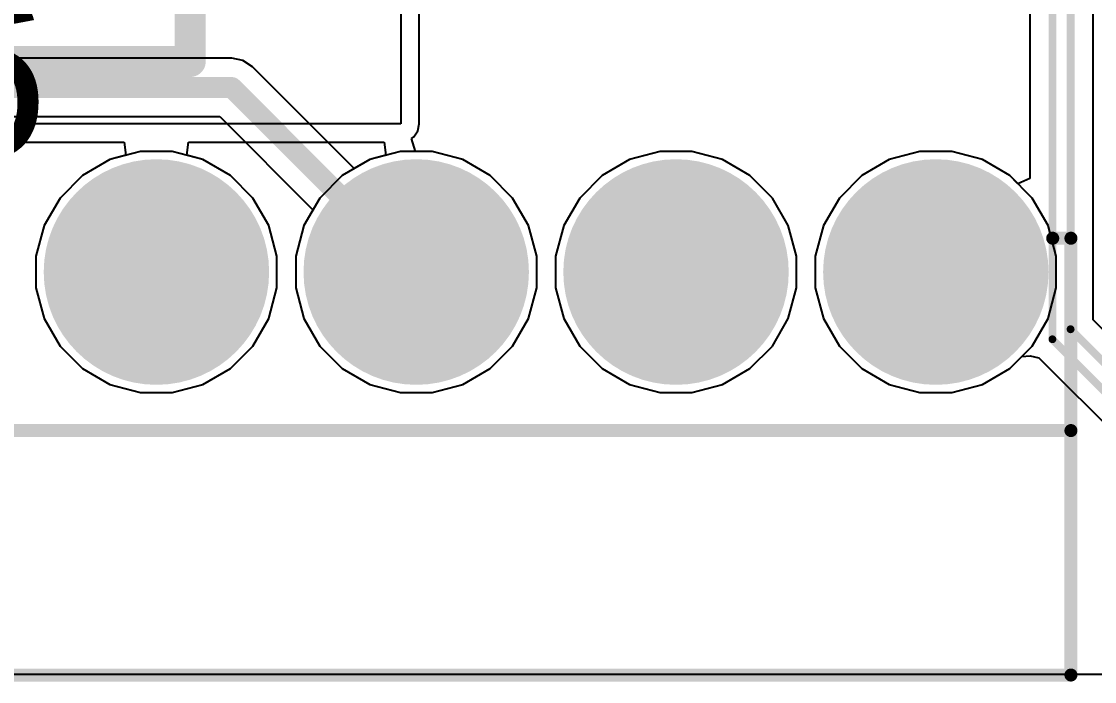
# Model space of a CAD drawing. Header units: millimetres. Extents: x -1.7 to 76.1, y -1.1 to 50.5.
# Drawn here: x 36.02 to 46.51, y -1.08 to 5.37 of the extents above; entities that cross this region are included whole.
import ezdxf

# ---------------------------------------------------------------- set-up
doc = ezdxf.new("R2010")
doc.units = ezdxf.units.MM
for name, color, linetype in [('BottomLayer', 5, 'Continuous'), ('BottomSolder', 6, 'Continuous'), ('MultiLayer', 9, 'Continuous'), ('PadHoleLayer', 156, 'Continuous'), ('TopLayer', 1, 'Continuous'), ('TopOverlay', 2, 'Continuous'), ('TopSolder', 216, 'Continuous')]:
    doc.layers.add(name, color=color, linetype=linetype)
doc.styles.add('Arial', font='', dxfattribs={"height": 0.2})
doc.styles.get('Arial').set_extended_font_data('Arial')

# ---------------------------------------------------------------- blocks, each defined once
blk = doc.blocks.new('HDR_1_8_M____R_____A_____113')
at = {"layer": 'BottomLayer'}
h = blk.add_hatch(color=5, dxfattribs=at)
edge = h.paths.add_edge_path()
edge.add_arc((1.27, 0), 1, 0, 360)
h = blk.add_hatch(color=5, dxfattribs=at)
edge = h.paths.add_edge_path()
edge.add_arc((3.81, 0), 1, 0, 360)
h = blk.add_hatch(color=5, dxfattribs=at)
edge = h.paths.add_edge_path()
edge.add_arc((6.35, 0), 1, 0, 360)
h = blk.add_hatch(color=5, dxfattribs=at)
edge = h.paths.add_edge_path()
edge.add_arc((8.89, 0), 1, 0, 360)
at = {"layer": 'BottomSolder'}
h = blk.add_hatch(color=6, dxfattribs=at)
edge = h.paths.add_edge_path()
edge.add_arc((1.27, 0), 1.102, 0, 360)
h = blk.add_hatch(color=6, dxfattribs=at)
edge = h.paths.add_edge_path()
edge.add_arc((3.81, 0), 1.102, 0, 360)
h = blk.add_hatch(color=6, dxfattribs=at)
edge = h.paths.add_edge_path()
edge.add_arc((6.35, 0), 1.102, 0, 360)
h = blk.add_hatch(color=6, dxfattribs=at)
edge = h.paths.add_edge_path()
edge.add_arc((8.89, 0), 1.102, 0, 360)
at = {"layer": 'MultiLayer'}
h = blk.add_hatch(color=9, dxfattribs=at)
edge = h.paths.add_edge_path()
edge.add_arc((1.27, 0), 1, 0, 360)
h = blk.add_hatch(color=9, dxfattribs=at)
edge = h.paths.add_edge_path()
edge.add_arc((3.81, 0), 1, 0, 360)
h = blk.add_hatch(color=9, dxfattribs=at)
edge = h.paths.add_edge_path()
edge.add_arc((6.35, 0), 1, 0, 360)
h = blk.add_hatch(color=9, dxfattribs=at)
edge = h.paths.add_edge_path()
edge.add_arc((8.89, 0), 1, 0, 360)
at = {"layer": 'PadHoleLayer'}
h = blk.add_hatch(color=156, dxfattribs=at)
edge = h.paths.add_edge_path()
edge.add_arc((1.27, 0), 0.5, 0, 360)
h = blk.add_hatch(color=156, dxfattribs=at)
edge = h.paths.add_edge_path()
edge.add_arc((3.81, 0), 0.5, 0, 360)
h = blk.add_hatch(color=156, dxfattribs=at)
edge = h.paths.add_edge_path()
edge.add_arc((6.35, 0), 0.5, 0, 360)
h = blk.add_hatch(color=156, dxfattribs=at)
edge = h.paths.add_edge_path()
edge.add_arc((8.89, 0), 0.5, 0, 360)
at = {"layer": 'TopLayer'}
h = blk.add_hatch(color=1, dxfattribs=at)
edge = h.paths.add_edge_path()
edge.add_arc((1.27, 0), 1, 0, 360)
h = blk.add_hatch(color=1, dxfattribs=at)
edge = h.paths.add_edge_path()
edge.add_arc((3.81, 0), 1, 0, 360)
h = blk.add_hatch(color=1, dxfattribs=at)
edge = h.paths.add_edge_path()
edge.add_arc((6.35, 0), 1, 0, 360)
h = blk.add_hatch(color=1, dxfattribs=at)
edge = h.paths.add_edge_path()
edge.add_arc((8.89, 0), 1, 0, 360)
at = {"layer": 'TopSolder'}
h = blk.add_hatch(color=216, dxfattribs=at)
edge = h.paths.add_edge_path()
edge.add_arc((1.27, 0), 1.102, 0, 360)
h = blk.add_hatch(color=216, dxfattribs=at)
edge = h.paths.add_edge_path()
edge.add_arc((3.81, 0), 1.102, 0, 360)
h = blk.add_hatch(color=216, dxfattribs=at)
edge = h.paths.add_edge_path()
edge.add_arc((6.35, 0), 1.102, 0, 360)
h = blk.add_hatch(color=216, dxfattribs=at)
edge = h.paths.add_edge_path()
edge.add_arc((8.89, 0), 1.102, 0, 360)
at = {"layer": 'TopOverlay', "const_width": 0.127}
for points in [[(10.033, 0.33), (10.211, 0.33)], [(10.211, -3.937), (10.211, 0.33)], [(-10.211, -1.549), (10.211, -1.549)], [(-10.211, -3.937), (10.211, -3.937)]]:
    blk.add_lwpolyline(points, dxfattribs=at)
at = {"layer": 'TopOverlay', "const_width": 0.0635}
for points in [[(10.001, 0.33, 1), (10.065, 0.33, 1)], [(10.179, 0.33, 1), (10.243, 0.33, 1)], [(10.179, 0.33, 1), (10.243, 0.33, 1)], [(10.179, -1.549, 1), (10.243, -1.549, 1)], [(10.179, -3.937, 1), (10.243, -3.937, 1)], [(10.179, -3.937, 1), (10.243, -3.937, 1)]]:
    blk.add_lwpolyline(points, format="xyb", close=True, dxfattribs=at)

msp = doc.modelspace()

# ---------------------------------------------------------------- linework, layer by layer
at = {"layer": 'BottomLayer'}
for p, q in [((39.726, 6.883), (39.726, 4.369)), ((39.907, 4.369), (39.907, 5.85)), ((39.726, 4.369), (28.397, 4.369)), ((39.893, 4.299), (39.907, 4.369)), ((39.832, 4.226), (39.854, 4.241)), ((39.87, 4.099), (39.832, 4.226)), ((39.854, 4.241), (39.893, 4.299)), ((35.113, 4.188), (37.023, 4.188)), ((37.023, 4.188), (37.04, 4.061)), ((37.636, 4.061), (37.653, 4.188)), ((37.653, 4.188), (39.563, 4.188)), ((39.563, 4.188), (39.58, 4.061)), ((40.033, 4.099), (39.87, 4.099)), ((40.333, 4.019), (40.033, 4.099)), ((42.263, 4.099), (41.963, 4.019)), ((42.573, 4.099), (42.263, 4.099)), ((42.873, 4.019), (42.573, 4.099)), ((44.803, 4.099), (44.503, 4.019)), ((45.113, 4.099), (44.803, 4.099)), ((45.413, 4.019), (45.113, 4.099)), ((36.883, 4.019), (36.615, 3.863)), ((37.04, 4.061), (36.883, 4.019)), ((37.793, 4.019), (37.636, 4.061)), ((38.061, 3.863), (37.793, 4.019)), ((39.423, 4.019), (39.155, 3.863)), ((39.58, 4.061), (39.423, 4.019)), ((40.601, 3.863), (40.333, 4.019)), ((41.963, 4.019), (41.695, 3.863)), ((43.141, 3.863), (42.873, 4.019)), ((44.503, 4.019), (44.235, 3.863)), ((45.681, 3.863), (45.413, 4.019)), ((36.615, 3.863), (36.396, 3.644)), ((38.28, 3.644), (38.061, 3.863)), ((39.155, 3.863), (38.936, 3.644)), ((40.82, 3.644), (40.601, 3.863)), ((41.695, 3.863), (41.476, 3.644)), ((43.36, 3.644), (43.141, 3.863)), ((44.235, 3.863), (44.016, 3.644)), ((45.9, 3.644), (45.681, 3.863)), ((36.396, 3.644), (36.24, 3.376)), ((38.436, 3.376), (38.28, 3.644)), ((38.936, 3.644), (38.78, 3.376)), ((40.976, 3.376), (40.82, 3.644)), ((41.476, 3.644), (41.32, 3.376)), ((43.516, 3.376), (43.36, 3.644)), ((44.016, 3.644), (43.86, 3.376)), ((46.056, 3.376), (45.9, 3.644)), ((36.24, 3.376), (36.16, 3.076)), ((38.516, 3.076), (38.436, 3.376)), ((38.78, 3.376), (38.7, 3.076)), ((41.056, 3.076), (40.976, 3.376)), ((41.32, 3.376), (41.24, 3.076)), ((43.596, 3.076), (43.516, 3.376)), ((43.86, 3.376), (43.78, 3.076)), ((46.136, 3.076), (46.056, 3.376)), ((36.16, 3.076), (36.16, 2.766)), ((38.516, 2.766), (38.516, 3.076)), ((38.7, 3.076), (38.7, 2.766)), ((41.056, 2.766), (41.056, 3.076)), ((41.24, 3.076), (41.24, 2.766)), ((43.596, 2.766), (43.596, 3.076)), ((43.78, 3.076), (43.78, 2.766)), ((46.136, 2.766), (46.136, 3.076)), ((36.16, 2.766), (36.24, 2.466)), ((38.436, 2.466), (38.516, 2.766)), ((38.7, 2.766), (38.78, 2.466)), ((40.976, 2.466), (41.056, 2.766)), ((41.24, 2.766), (41.32, 2.466)), ((43.516, 2.466), (43.596, 2.766)), ((43.78, 2.766), (43.86, 2.466)), ((46.056, 2.466), (46.136, 2.766)), ((36.24, 2.466), (36.396, 2.198)), ((38.28, 2.198), (38.436, 2.466)), ((38.78, 2.466), (38.936, 2.198)), ((40.82, 2.198), (40.976, 2.466)), ((41.32, 2.466), (41.476, 2.198)), ((43.36, 2.198), (43.516, 2.466)), ((43.86, 2.466), (44.016, 2.198)), ((45.9, 2.198), (46.056, 2.466)), ((36.396, 2.198), (36.615, 1.979)), ((38.061, 1.979), (38.28, 2.198)), ((38.936, 2.198), (39.155, 1.979)), ((40.601, 1.979), (40.82, 2.198)), ((41.476, 2.198), (41.695, 1.979)), ((43.141, 1.979), (43.36, 2.198)), ((44.016, 2.198), (44.235, 1.979)), ((45.681, 1.979), (45.9, 2.198)), ((36.615, 1.979), (36.883, 1.823)), ((37.793, 1.823), (38.061, 1.979)), ((39.155, 1.979), (39.423, 1.823)), ((40.333, 1.823), (40.601, 1.979)), ((41.695, 1.979), (41.963, 1.823)), ((42.873, 1.823), (43.141, 1.979)), ((44.235, 1.979), (44.503, 1.823)), ((45.413, 1.823), (45.681, 1.979)), ((36.883, 1.823), (37.183, 1.743)), ((37.493, 1.743), (37.793, 1.823)), ((39.423, 1.823), (39.723, 1.743)), ((40.033, 1.743), (40.333, 1.823)), ((41.963, 1.823), (42.263, 1.743)), ((42.573, 1.743), (42.873, 1.823)), ((44.503, 1.823), (44.803, 1.743)), ((45.113, 1.743), (45.413, 1.823)), ((37.183, 1.743), (37.493, 1.743)), ((39.723, 1.743), (40.033, 1.743)), ((42.263, 1.743), (42.573, 1.743)), ((44.803, 1.743), (45.113, 1.743)), ((54.03, -1.011), (28.595, -1.011))]:
    msp.add_line(p, q, dxfattribs=at)
at = {"layer": 'BottomLayer', "const_width": 0.305}
for points in [[(37.668, 4.978), (37.668, 5.712)], [(27.381, 4.978), (37.668, 4.978)]]:
    msp.add_lwpolyline(points, dxfattribs=at)
at = {"layer": 'BottomLayer', "const_width": 0.152}
msp.add_lwpolyline([(37.592, 4.978, 1), (37.744, 4.978, 1)], format="xyb", close=True, dxfattribs=at)
msp.add_lwpolyline([(37.592, 4.978, 1), (37.744, 4.978, 1)], format="xyb", close=True, dxfattribs=at)
at = {"layer": 'TopLayer'}
for p, q in [((46.496, 2.453), (46.496, 8.335)), ((45.878, 8.17), (45.878, 3.833)), ((38.075, 5.009), (29.353, 5.009)), ((38.184, 4.988), (38.075, 5.009)), ((38.075, 5.009), (38.075, 5.009)), ((38.276, 4.926), (38.184, 4.988)), ((39.271, 3.931), (38.276, 4.926)), ((29.235, 4.44), (37.957, 4.44)), ((37.957, 4.44), (38.868, 3.528)), ((37.183, 4.099), (36.883, 4.019)), ((37.493, 4.099), (37.183, 4.099)), ((37.793, 4.019), (37.493, 4.099)), ((39.723, 4.099), (39.423, 4.019)), ((40.033, 4.099), (39.723, 4.099)), ((40.333, 4.019), (40.033, 4.099)), ((42.263, 4.099), (41.963, 4.019)), ((42.573, 4.099), (42.263, 4.099)), ((42.873, 4.019), (42.573, 4.099)), ((44.803, 4.099), (44.503, 4.019)), ((45.113, 4.099), (44.803, 4.099)), ((45.413, 4.019), (45.113, 4.099)), ((36.883, 4.019), (36.615, 3.863)), ((38.061, 3.863), (37.793, 4.019)), ((39.423, 4.019), (39.271, 3.931)), ((40.601, 3.863), (40.333, 4.019)), ((41.963, 4.019), (41.695, 3.863)), ((43.141, 3.863), (42.873, 4.019)), ((44.503, 4.019), (44.235, 3.863)), ((45.681, 3.863), (45.413, 4.019)), ((36.615, 3.863), (36.396, 3.644)), ((38.28, 3.644), (38.061, 3.863)), ((40.82, 3.644), (40.601, 3.863)), ((41.695, 3.863), (41.476, 3.644)), ((43.36, 3.644), (43.141, 3.863)), ((44.235, 3.863), (44.016, 3.644)), ((45.76, 3.784), (45.681, 3.863)), ((45.878, 3.833), (45.76, 3.784)), ((36.396, 3.644), (36.24, 3.376)), ((38.436, 3.376), (38.28, 3.644)), ((40.976, 3.376), (40.82, 3.644)), ((41.476, 3.644), (41.32, 3.376)), ((43.516, 3.376), (43.36, 3.644)), ((44.016, 3.644), (43.86, 3.376)), ((38.868, 3.528), (38.78, 3.376)), ((36.24, 3.376), (36.16, 3.076)), ((38.516, 3.076), (38.436, 3.376)), ((38.78, 3.376), (38.7, 3.076)), ((41.056, 3.076), (40.976, 3.376)), ((41.32, 3.376), (41.24, 3.076)), ((43.596, 3.076), (43.516, 3.376)), ((43.86, 3.376), (43.78, 3.076)), ((36.16, 3.076), (36.16, 2.766)), ((38.516, 2.766), (38.516, 3.076)), ((38.7, 3.076), (38.7, 2.766)), ((41.056, 2.766), (41.056, 3.076)), ((41.24, 3.076), (41.24, 2.766)), ((43.596, 2.766), (43.596, 3.076)), ((43.78, 3.076), (43.78, 2.766)), ((36.16, 2.766), (36.24, 2.466)), ((38.436, 2.466), (38.516, 2.766)), ((38.7, 2.766), (38.78, 2.466)), ((40.976, 2.466), (41.056, 2.766)), ((41.24, 2.766), (41.32, 2.466)), ((43.516, 2.466), (43.596, 2.766)), ((43.78, 2.766), (43.86, 2.466)), ((36.24, 2.466), (36.396, 2.198)), ((38.28, 2.198), (38.436, 2.466)), ((38.78, 2.466), (38.936, 2.198)), ((40.82, 2.198), (40.976, 2.466)), ((41.32, 2.466), (41.476, 2.198)), ((43.36, 2.198), (43.516, 2.466)), ((43.86, 2.466), (44.016, 2.198)), ((46.906, 2.042), (46.496, 2.453)), ((36.396, 2.198), (36.615, 1.979)), ((38.061, 1.979), (38.28, 2.198)), ((38.936, 2.198), (39.155, 1.979)), ((40.601, 1.979), (40.82, 2.198)), ((41.476, 2.198), (41.695, 1.979)), ((43.141, 1.979), (43.36, 2.198)), ((44.016, 2.198), (44.235, 1.979)), ((45.798, 2.095), (45.879, 2.103)), ((45.879, 2.103), (45.966, 2.084)), ((45.681, 1.979), (45.798, 2.095)), ((45.966, 2.084), (47.038, 1.013)), ((36.615, 1.979), (36.883, 1.823)), ((37.793, 1.823), (38.061, 1.979)), ((39.155, 1.979), (39.423, 1.823)), ((40.333, 1.823), (40.601, 1.979)), ((41.695, 1.979), (41.963, 1.823)), ((42.873, 1.823), (43.141, 1.979)), ((44.235, 1.979), (44.503, 1.823)), ((45.413, 1.823), (45.681, 1.979)), ((36.883, 1.823), (37.183, 1.743)), ((37.493, 1.743), (37.793, 1.823)), ((39.423, 1.823), (39.723, 1.743)), ((40.033, 1.743), (40.333, 1.823)), ((41.963, 1.823), (42.263, 1.743)), ((42.573, 1.743), (42.873, 1.823)), ((44.503, 1.823), (44.803, 1.743)), ((45.113, 1.743), (45.413, 1.823)), ((37.183, 1.743), (37.493, 1.743)), ((39.723, 1.743), (40.033, 1.743)), ((42.263, 1.743), (42.573, 1.743)), ((44.803, 1.743), (45.113, 1.743)), ((54.03, -1.011), (33.658, -1.011))]:
    msp.add_line(p, q, dxfattribs=at)
for points, const_width in [([(46.098, 2.264), (46.098, 8.261)], 0.0762), ([(46.276, 2.362), (46.276, 8.335)], 0.0762), ([(29.235, 4.724), (38.075, 4.724)], 0.203), ([(38.075, 4.724), (39.878, 2.921)], 0.203), ([(46.276, 2.362), (47.143, 1.494)], 0.0762), ([(46.098, 2.264), (47.193, 1.168)], 0.0762)]:
    msp.add_lwpolyline(points, dxfattribs=dict(at, const_width=const_width))
for points, const_width in [([(38.024, 4.724, 1), (38.125, 4.724, 1)], 0.102), ([(38.024, 4.724, 1), (38.125, 4.724, 1)], 0.102), ([(39.827, 2.921, 1), (39.929, 2.921, 1)], 0.102), ([(46.256, 2.362, 1), (46.295, 2.362, 1)], 0.0381), ([(46.256, 2.362, 1), (46.295, 2.362, 1)], 0.0381), ([(46.079, 2.264, 1), (46.117, 2.264, 1)], 0.0381), ([(46.079, 2.264, 1), (46.117, 2.264, 1)], 0.0381)]:
    msp.add_lwpolyline(points, format="xyb", close=True, dxfattribs=dict(at, const_width=const_width))

# ---------------------------------------------------------------- block references
msp.add_blockref('HDR_1_8_M____R_____A_____113', (36.068, 2.921))

# ---------------------------------------------------------------- texts
at = {"layer": 'TopOverlay', "style": 'Arial'}
msp.add_text('MOTOR 6', height=1.651, rotation=360, dxfattribs=at).set_placement((25.781, 4.043))

doc.saveas('drawing.dxf')
